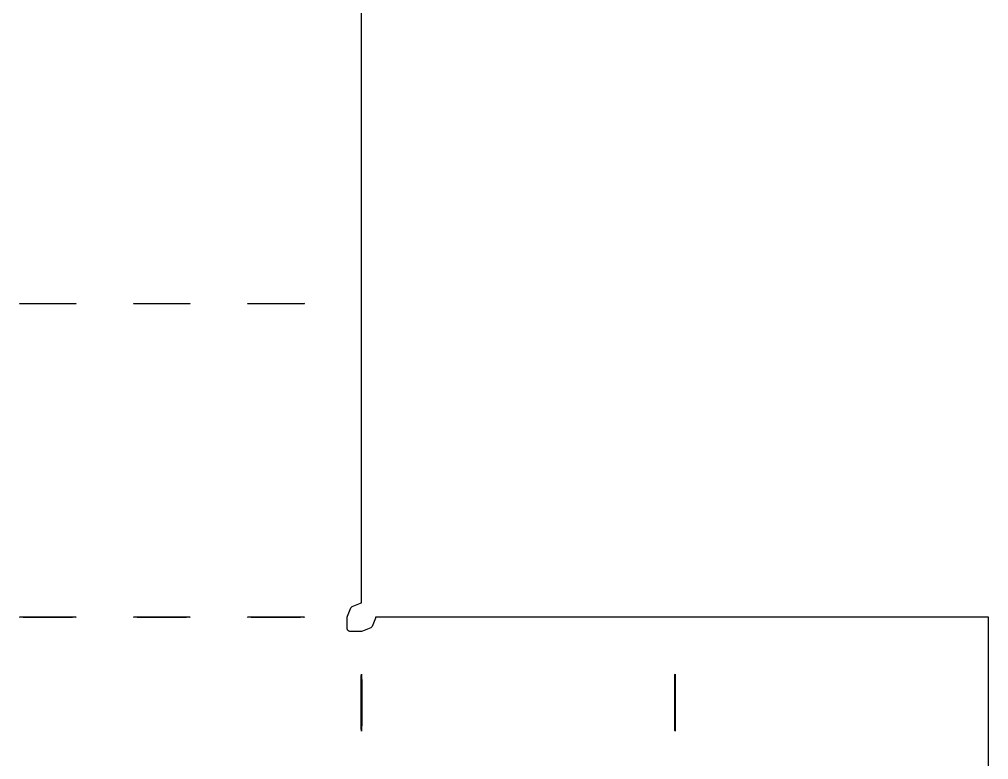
# Model space of a CAD drawing. Header units: metres. Extents: x -73 to 372, y -34 to 331.
# Drawn here: x 134.6 to 213.1, y 82.8 to 142.8 of the extents above; entities that cross this region are included whole.
import ezdxf

# ---------------------------------------------------------------- set-up
doc = ezdxf.new("R2010")
doc.units = ezdxf.units.M

msp = doc.modelspace()

# ---------------------------------------------------------------- linework, layer by layer
for points in [[(213.14, 43.579), (213.14, 94.359), (213.139, 94.363), (213.137, 94.367), (213.133, 94.369), (213.13, 94.369), (187.74, 94.369), (163.492, 94.369), (163.492, 94.369), (163.477, 94.293), (163.198, 93.619), (163.155, 93.554), (163.09, 93.511), (162.416, 93.232), (162.34, 93.217), (161.387, 93.217), (161.31, 93.232), (161.246, 93.275), (161.202, 93.34), (161.187, 93.417), (161.187, 94.369), (161.202, 94.446), (161.481, 95.12), (161.525, 95.185), (161.589, 95.228), (162.263, 95.507), (162.34, 95.522), (162.34, 144.017)], [(134.636, 119.769), (134.635, 119.769), (134.635, 119.769), (134.635, 119.769), (134.635, 119.77), (134.635, 119.77), (134.635, 119.77), (134.636, 119.77), (134.669, 119.777), (134.669, 119.777), (134.779, 119.783), (134.779, 119.783), (134.944, 119.787), (134.944, 119.787), (135.139, 119.789), (135.139, 119.789), (138.741, 119.789), (138.741, 119.789), (138.935, 119.787), (138.935, 119.787), (139.1, 119.783), (139.1, 119.783), (139.21, 119.777), (139.21, 119.777), (139.243, 119.77), (139.244, 119.77), (139.244, 119.77), (139.244, 119.77), (139.244, 119.769), (139.244, 119.769), (139.244, 119.769), (139.243, 119.769), (139.21, 119.762), (139.21, 119.762), (139.1, 119.756), (139.1, 119.756), (138.935, 119.752), (138.935, 119.752), (138.741, 119.75), (138.741, 119.75), (135.139, 119.75), (135.139, 119.75), (134.944, 119.752), (134.944, 119.752), (134.779, 119.756), (134.779, 119.756), (134.669, 119.762), (134.669, 119.762), (134.636, 119.769)], [(143.872, 119.769), (143.872, 119.769), (143.871, 119.769), (143.871, 119.769), (143.871, 119.77), (143.871, 119.77), (143.872, 119.77), (143.872, 119.77), (143.905, 119.777), (143.906, 119.777), (144.016, 119.783), (144.016, 119.783), (144.18, 119.787), (144.18, 119.787), (144.375, 119.789), (144.375, 119.789), (147.977, 119.789), (147.977, 119.789), (148.171, 119.787), (148.171, 119.787), (148.336, 119.783), (148.336, 119.783), (148.446, 119.777), (148.446, 119.777), (148.48, 119.77), (148.48, 119.77), (148.48, 119.77), (148.481, 119.77), (148.481, 119.769), (148.48, 119.769), (148.48, 119.769), (148.48, 119.769), (148.446, 119.762), (148.446, 119.762), (148.336, 119.756), (148.336, 119.756), (148.171, 119.752), (148.171, 119.752), (147.977, 119.75), (147.977, 119.75), (144.375, 119.75), (144.375, 119.75), (144.18, 119.752), (144.18, 119.752), (144.016, 119.756), (144.016, 119.756), (143.906, 119.762), (143.905, 119.762), (143.872, 119.769)], [(153.108, 119.769), (153.108, 119.769), (153.108, 119.769), (153.108, 119.769), (153.108, 119.77), (153.108, 119.77), (153.108, 119.77), (153.108, 119.77), (153.142, 119.777), (153.142, 119.777), (153.252, 119.783), (153.252, 119.783), (153.417, 119.787), (153.417, 119.787), (153.611, 119.789), (153.611, 119.789), (157.213, 119.789), (157.213, 119.789), (157.408, 119.787), (157.408, 119.787), (157.573, 119.783), (157.573, 119.783), (157.683, 119.777), (157.683, 119.777), (157.716, 119.77), (157.717, 119.77), (157.717, 119.77), (157.717, 119.77), (157.717, 119.769), (157.717, 119.769), (157.717, 119.769), (157.716, 119.769), (157.683, 119.762), (157.683, 119.762), (157.573, 119.756), (157.573, 119.756), (157.408, 119.752), (157.408, 119.752), (157.213, 119.75), (157.213, 119.75), (153.611, 119.75), (153.611, 119.75), (153.417, 119.752), (153.417, 119.752), (153.252, 119.756), (153.252, 119.756), (153.142, 119.762), (153.142, 119.762), (153.108, 119.769)], [(134.636, 94.369), (134.635, 94.369), (134.635, 94.369), (134.635, 94.369), (134.635, 94.37), (134.635, 94.37), (134.635, 94.37), (134.636, 94.37), (134.669, 94.377), (134.669, 94.377), (134.779, 94.383), (134.779, 94.383), (134.944, 94.387), (134.944, 94.387), (135.139, 94.389), (135.139, 94.389), (138.741, 94.389), (138.741, 94.389), (138.935, 94.387), (138.935, 94.387), (139.1, 94.383), (139.1, 94.383), (139.21, 94.377), (139.21, 94.377), (139.243, 94.37), (139.244, 94.37), (139.244, 94.37), (139.244, 94.37), (139.244, 94.369), (139.244, 94.369), (139.244, 94.369), (139.243, 94.369), (139.21, 94.362), (139.21, 94.362), (139.1, 94.356), (139.1, 94.356), (138.935, 94.352), (138.935, 94.352), (138.741, 94.35), (138.741, 94.35), (135.139, 94.35), (135.139, 94.35), (134.944, 94.352), (134.944, 94.352), (134.779, 94.356), (134.779, 94.356), (134.669, 94.362), (134.669, 94.362), (134.636, 94.369)], [(143.872, 94.369), (143.872, 94.369), (143.871, 94.369), (143.871, 94.369), (143.871, 94.37), (143.871, 94.37), (143.872, 94.37), (143.872, 94.37), (143.905, 94.377), (143.906, 94.377), (144.016, 94.383), (144.016, 94.383), (144.18, 94.387), (144.18, 94.387), (144.375, 94.389), (144.375, 94.389), (147.977, 94.389), (147.977, 94.389), (148.171, 94.387), (148.171, 94.387), (148.336, 94.383), (148.336, 94.383), (148.446, 94.377), (148.446, 94.377), (148.48, 94.37), (148.48, 94.37), (148.48, 94.37), (148.481, 94.37), (148.481, 94.369), (148.48, 94.369), (148.48, 94.369), (148.48, 94.369), (148.446, 94.362), (148.446, 94.362), (148.336, 94.356), (148.336, 94.356), (148.171, 94.352), (148.171, 94.352), (147.977, 94.35), (147.977, 94.35), (144.375, 94.35), (144.375, 94.35), (144.18, 94.352), (144.18, 94.352), (144.016, 94.356), (144.016, 94.356), (143.906, 94.362), (143.905, 94.362), (143.872, 94.369)], [(153.108, 94.369), (153.108, 94.369), (153.108, 94.369), (153.108, 94.369), (153.108, 94.37), (153.108, 94.37), (153.108, 94.37), (153.108, 94.37), (153.142, 94.377), (153.142, 94.377), (153.252, 94.383), (153.252, 94.383), (153.417, 94.387), (153.417, 94.387), (153.611, 94.389), (153.611, 94.389), (157.213, 94.389), (157.213, 94.389), (157.408, 94.387), (157.408, 94.387), (157.573, 94.383), (157.573, 94.383), (157.683, 94.377), (157.683, 94.377), (157.716, 94.37), (157.717, 94.37), (157.717, 94.37), (157.717, 94.37), (157.717, 94.369), (157.717, 94.369), (157.717, 94.369), (157.716, 94.369), (157.683, 94.362), (157.683, 94.362), (157.573, 94.356), (157.573, 94.356), (157.408, 94.352), (157.408, 94.352), (157.213, 94.35), (157.213, 94.35), (153.611, 94.35), (153.611, 94.35), (153.417, 94.352), (153.417, 94.352), (153.252, 94.356), (153.252, 94.356), (153.142, 94.362), (153.142, 94.362), (153.108, 94.369)], [(162.326, 89.603), (162.326, 89.603), (162.332, 89.713), (162.332, 89.713), (162.339, 89.746), (162.339, 89.746), (162.339, 89.747), (162.339, 89.747), (162.34, 89.747), (162.34, 89.747), (162.34, 89.746), (162.341, 89.746), (162.347, 89.713), (162.347, 89.713), (162.353, 89.603), (162.353, 89.603), (162.357, 89.438), (162.357, 89.438), (162.359, 89.243), (162.359, 89.243), (162.359, 85.641), (162.359, 85.641), (162.357, 85.447), (162.357, 85.447), (162.353, 85.282), (162.353, 85.282), (162.347, 85.172), (162.347, 85.172), (162.341, 85.138), (162.34, 85.138), (162.34, 85.138), (162.34, 85.138), (162.339, 85.138), (162.339, 85.138), (162.339, 85.138), (162.339, 85.138), (162.332, 85.172), (162.332, 85.172), (162.326, 85.282), (162.326, 85.282), (162.322, 85.447), (162.322, 85.447), (162.321, 85.641), (162.321, 85.641), (162.321, 89.243), (162.321, 89.243), (162.322, 89.438), (162.322, 89.438), (162.326, 89.603)], [(187.726, 89.603), (187.726, 89.603), (187.732, 89.713), (187.732, 89.713), (187.739, 89.746), (187.739, 89.746), (187.739, 89.747), (187.739, 89.747), (187.74, 89.747), (187.74, 89.747), (187.74, 89.746), (187.741, 89.746), (187.747, 89.713), (187.747, 89.713), (187.753, 89.603), (187.753, 89.603), (187.757, 89.438), (187.757, 89.438), (187.759, 89.243), (187.759, 89.243), (187.759, 85.641), (187.759, 85.641), (187.757, 85.447), (187.757, 85.447), (187.753, 85.282), (187.753, 85.282), (187.747, 85.172), (187.747, 85.172), (187.741, 85.138), (187.74, 85.138), (187.74, 85.138), (187.74, 85.138), (187.739, 85.138), (187.739, 85.138), (187.739, 85.138), (187.739, 85.138), (187.732, 85.172), (187.732, 85.172), (187.726, 85.282), (187.726, 85.282), (187.722, 85.447), (187.722, 85.447), (187.721, 85.641), (187.721, 85.641), (187.721, 89.243), (187.721, 89.243), (187.722, 89.438), (187.722, 89.438), (187.726, 89.603)]]:
    msp.add_lwpolyline(points)

doc.saveas('drawing.dxf')
